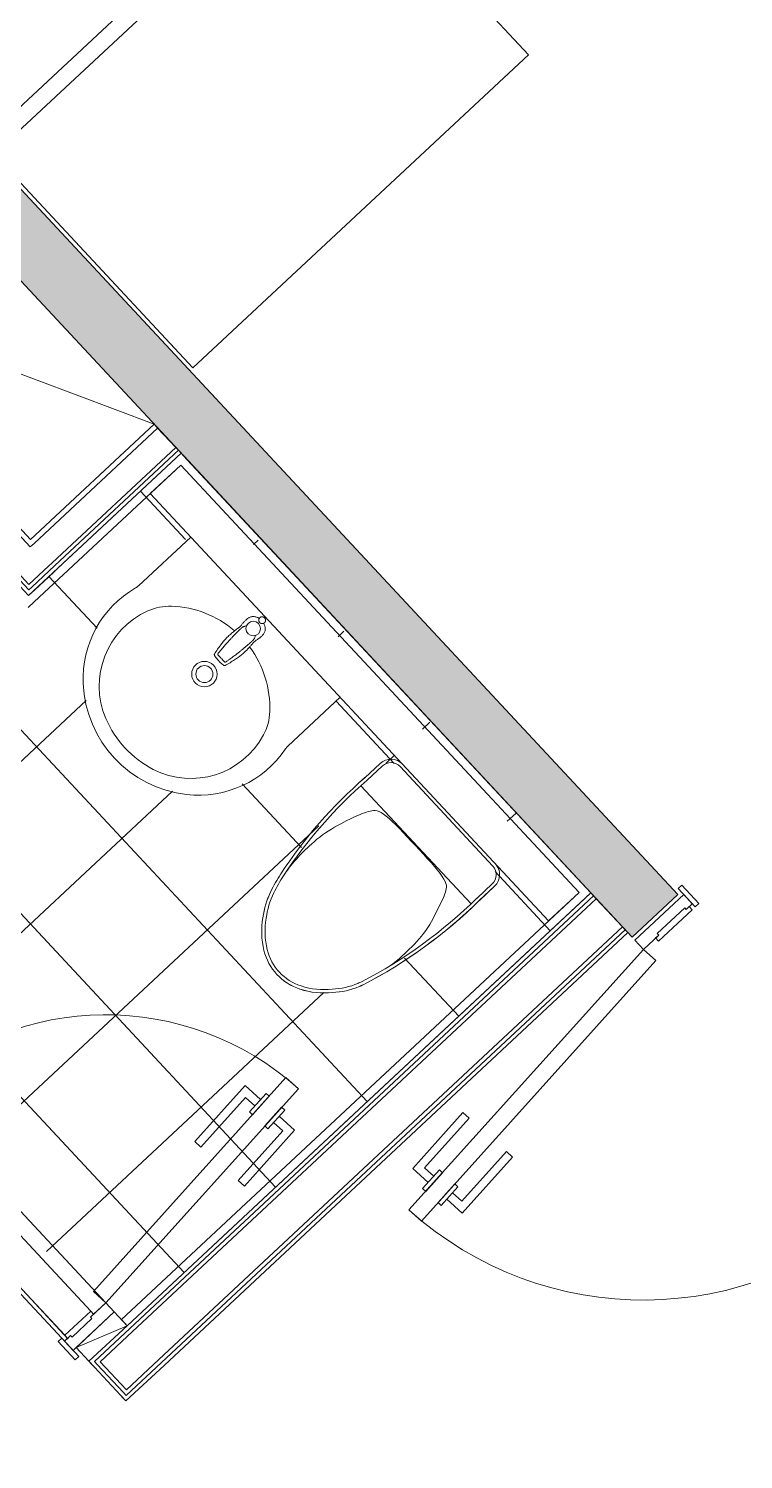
# Model space of a CAD drawing. Header units: millimetres. Extents: x -71377 to 516042, y -145869 to 441446.
# Drawn here: x 183220 to 184934, y 144032 to 147459 of the extents above; entities that cross this region are included whole.
import ezdxf

# ---------------------------------------------------------------- set-up
doc = ezdxf.new("R2010")
doc.units = ezdxf.units.MM
doc.header["$LTSCALE"] = 1000
doc.linetypes.add('_점선_S_', pattern=[1.6, 0.8, -0.8])
for name, color, linetype, lineweight in [('A-door', 4, 'Continuous', 5), ('A-door-hdln', 8, 'Continuous', 5), ('A-ele-8', 8, 'Continuous', 5), ('A-fnsh', 5, 'Continuous', 5), ('A-fnsh-4', 4, 'Continuous', 5), ('A-furn', 6, 'Continuous', 5), ('A-hat', 251, 'Continuous', 5), ('A-insu', 251, 'Continuous', 5), ('A_cwall', 2, 'Continuous', 5), ('A_fnsh', 5, 'Continuous', 5), ('A_fnsh-4', 4, 'Continuous', 5), ('AA_발코니선', 4, '_점선_S_', 5), ('AA_오픈', 8, '_점선_S_', 5), ('AA_위생', 4, 'Continuous', 5), ('패밀리로 가져오기', 8, 'Continuous', 5)]:
    doc.layers.add(name, color=color, linetype=linetype, lineweight=lineweight)

# ---------------------------------------------------------------- blocks, each defined once
blk = doc.blocks.new('세대외여닫이문 - _A_WD_9x23_침실1-2322975-지반층 배치도')
at = {"layer": 'A-door'}
for p, q in [((-470, 72), (-410, 72)), ((-470, 60), (-470, 72)), ((-410, 72), (-410, 60)), ((410, 72), (470, 72)), ((410, 60), (410, 72)), ((470, 72), (470, 60)), ((-410, 60), (-470, 60)), ((-450, 60), (-420, 60)), ((-450, -100), (-450, 60)), ((-425, 40), (-425, -50)), ((-420, 40), (-425, 40)), ((-425, 40), (-420, 40)), ((-425, -50), (-425, 40)), ((-420, 60), (-420, 40)), ((-420, 40), (-420, 50)), ((-420, 50), (-410, 50)), ((-410, 50), (-410, -60)), ((470, 60), (410, 60)), ((410, 50), (420, 50)), ((410, -60), (410, 50)), ((420, 60), (450, 60)), ((420, 40), (420, 60)), ((420, 50), (420, 40)), ((420, 40), (425, 40)), ((425, 40), (420, 40)), ((425, 40), (425, -50)), ((425, -50), (425, 40)), ((450, 60), (450, -100)), ((-425, -50), (-420, -50)), ((-420, -50), (-425, -50)), ((-420, -50), (-420, -100)), ((-420, -60), (-420, -50)), ((-410, -60), (-420, -60)), ((420, -60), (410, -60)), ((420, -50), (420, -60)), ((425, -50), (420, -50)), ((420, -50), (425, -50)), ((420, -100), (420, -50)), ((-420, -100), (-450, -100)), ((380.2, -96.5), (306.9, -933.3)), ((420, -100), (346.8, -936.8)), ((380.2, -96.5), (420, -100)), ((450, -100), (420, -100)), ((306.9, -933.3), (346.8, -936.8))]:
    blk.add_line(p, q, dxfattribs=at)
at = {"layer": 'A-door-hdln'}
for p, q in [((-425, 40), (-420, 40)), ((-420, 40), (-425, 40)), ((-420, 40), (-420, 60)), ((-410, 50), (-420, 50)), ((420, 50), (410, 50)), ((420, 60), (420, 40)), ((420, 40), (420, 50)), ((425, 40), (420, 40)), ((420, 40), (425, 40)), ((-420, -50), (-425, -50)), ((-425, -50), (-420, -50)), ((-420, -100), (-420, -50)), ((-420, -50), (-420, -60)), ((-420, -60), (-410, -60)), ((410, -60), (420, -60)), ((420, -50), (425, -50)), ((420, -60), (420, -50)), ((420, -50), (420, -100)), ((425, -50), (420, -50)), ((254.1, -848.4), (269.8, -669.1)), ((269.8, -669.1), (289.8, -670.8)), ((289.8, -670.8), (275.8, -830.2)), ((409.3, -681.3), (395.4, -840.7)), ((429.2, -683), (409.3, -681.3)), ((413.5, -862.3), (429.2, -683)), ((302.2, -872.7), (307.4, -812.9)), ((307.4, -812.9), (317.4, -813.8)), ((317.4, -813.8), (312.2, -873.5)), ((357.2, -817.3), (352, -877)), ((367.2, -818.1), (357.2, -817.3)), ((362, -877.9), (367.2, -818.1)), ((304, -852.8), (254.1, -848.4)), ((275.8, -830.2), (305.7, -832.8)), ((395.4, -840.7), (365.5, -838.1)), ((312.2, -873.5), (302.2, -872.7)), ((352, -877), (362, -877.9)), ((363.7, -858), (413.5, -862.3))]:
    blk.add_line(p, q, dxfattribs=at)
blk.add_arc((420, -100), 840, 180, 265, dxfattribs=at)
blk = doc.blocks.new('3D_젠다이벽 - 3D_젠다이벽-2177723-지반층 배치도')
at = {"layer": 'AA_위생'}
for p, q in [((0, 0), (0, 100)), ((1400, 100), (0, 100)), ((1400, 100), (1400, 0)), ((1400, 0), (0, 0))]:
    blk.add_line(p, q, dxfattribs=at)
blk = doc.blocks.new('2D_세대_세면기 - 세면기_dwg-V22-지반층 배치도')
at = {"layer": '패밀리로 가져오기'}
for p, q in [((-262.5, 5), (-262.5, 176)), ((262.5, 176), (262.5, 5))]:
    blk.add_line(p, q, dxfattribs=at)
for centre, radius in [((0, 205), 30.5), ((0, 205), 20.5), ((0, 45), 17.5)]:
    blk.add_circle(centre, radius, dxfattribs=at)
for centre, radius, start, end in [((0, 220), 280, 49.5259, 130.4741), ((-16.1, 264.5), 197.7, 109.8483, 198.8473), ((0, 220), 245, 70.1517, 109.8483), ((16.1, 264.5), 197.7, 341.1527, 70.1517), ((-18.5, 241.7), 251.5, 130.4741, 193.0252), ((18.5, 241.7), 251.5, 346.9748, 49.5259), ((-302.5, 176), 40, 360, 13.0252), ((-82, 242), 128, 198.8473, 224.9346), ((82, 242), 128, 315.0654, 341.1527), ((302.5, 176), 40, 166.9748, 180), ((0, 323.8), 243.8, 224.9346, 263.5671), ((0, 323.8), 243.8, 276.421, 315.0654)]:
    blk.add_arc(centre, radius, start, end, dxfattribs=at)
for points, knots in [([(-18.7, 154.7), (-19.8, 150.3), (-22, 141.7), (-24.5, 129.3), (-25.7, 121.3), (-26.2, 117.5)], [0, 0, 0, 0, 13.612163, 26.555656, 37.949368, 37.949368, 37.949368, 37.949368]), ([(-20.2, 64), (-20.2, 64.1), (-20.2, 64.1), (-20.2, 64.3), (-20.2, 64.4), (-20.2, 64.5), (-20.2, 64.7), (-20.2, 64.8), (-20.2, 65), (-20.2, 65.1), (-20.2, 65.3), (-20.2, 65.4), (-20.2, 65.6), (-20.2, 65.8), (-20.2, 66), (-20.2, 66.3), (-20.2, 66.6), (-20.2, 66.9), (-20.2, 67.3), (-20.2, 67.7), (-20.2, 68.1), (-20.2, 68.6), (-20.2, 69.1), (-20.2, 69.7), (-20.2, 70.3), (-20.2, 70.9), (-20.2, 71.6), (-20.2, 72.4), (-20.1, 73.3), (-20.1, 74.2), (-20.1, 75.2), (-20, 76.3), (-20, 77.5), (-19.9, 78.8), (-19.9, 80.2), (-19.8, 81.7), (-19.8, 83.3), (-19.7, 85.1), (-19.6, 87), (-19.5, 89.1), (-19.3, 91.3), (-19.2, 93.8), (-19, 96.4), (-18.8, 99.4), (-18.6, 102.6), (-18.3, 106.1), (-18, 109.9), (-17.6, 114), (-17.2, 118.6), (-16.7, 123.5), (-16.1, 129), (-15.4, 134.9), (-14.6, 141.4), (-14, 145.9), (-13.6, 148.3)], [0, 0, 0, 0, 0.100172, 0.21979, 0.353144, 0.495281, 0.641698, 0.788456, 0.933594, 1.080115, 1.232736, 1.395982, 1.574314, 1.772113, 1.993668, 2.243188, 2.524875, 2.843099, 3.202792, 3.609757, 4.066678, 4.564903, 5.097483, 5.653268, 6.243599, 6.880035, 7.574171, 8.337802, 9.183159, 10.120813, 11.138958, 12.241639, 13.436879, 14.733638, 16.133532, 17.634969, 19.252994, 21.003396, 22.902687, 24.968652, 27.219884, 29.675342, 32.354765, 35.280582, 38.477769, 41.969348, 45.781045, 49.939207, 54.485855, 59.462238, 64.929825, 70.875084, 77.382588, 84.610699, 84.610699, 84.610699, 84.610699]), ([(-18.5, 155.1), (-18.6, 155), (-18.6, 154.9), (-18.6, 154.8), (-18.6, 154.8)], [0, 0, 0, 0, 0.3303863, 0.3359585, 0.3359585, 0.3359585, 0.3359585]), ([(-17.5, 156.1), (-17.5, 156.1), (-17.7, 156.1), (-17.9, 155.9), (-18.2, 155.6), (-18.4, 155.3), (-18.5, 155.2), (-18.5, 155.1)], [0, 0, 0, 0, 0.033542, 0.415675, 0.830466, 1.279474, 1.438003, 1.438003, 1.438003, 1.438003]), ([(-14.4, 157.3), (-14.7, 157.2), (-15.5, 157), (-16.2, 156.7), (-16.6, 156.6)], [0, 0, 0, 0, 1.001812, 2.280947, 2.280947, 2.280947, 2.280947]), ([(-13.9, 157.4), (-13.9, 157.4), (-14, 157.4), (-14.1, 157.3), (-14.2, 157.3)], [0, 0, 0, 0, 0.1275567, 0.2504322, 0.2504322, 0.2504322, 0.2504322]), ([(0, 158.2), (-1.5, 158.2), (-4.6, 158.2), (-9.2, 157.9), (-12.3, 157.6), (-13.8, 157.4)], [0, 0, 0, 0, 4.384323, 9.252851, 13.768766, 13.768766, 13.768766, 13.768766]), ([(-13.6, 148.3), (-13.6, 148.5), (-13.5, 148.8), (-13.3, 149.1), (-13, 149.5), (-12.6, 149.7), (-12.2, 149.8), (-11.9, 149.9), (-11.7, 149.9)], [0, 0, 0, 0, 0.437979, 0.882355, 1.329336, 1.772885, 2.205279, 2.622094, 2.622094, 2.622094, 2.622094]), ([(-11.7, 149.9), (-9.1, 149.8), (-3.9, 149.8), (3.9, 149.8), (9.1, 149.8), (11.7, 149.9)], [0, 0, 0, 0, 7.824843, 15.615431, 23.440299, 23.440299, 23.440299, 23.440299]), ([(14.4, 157.3), (12.6, 157.5), (9.3, 157.9), (4.5, 158.2), (1.4, 158.2), (0, 158.2)], [0, 0, 0, 0, 5.218808, 10.087424, 14.437491, 14.437491, 14.437491, 14.437491]), ([(11.7, 149.9), (11.8, 149.9), (12.1, 149.8), (12.5, 149.7), (12.9, 149.5), (13.2, 149.1), (13.5, 148.8), (13.5, 148.5), (13.6, 148.3)], [0, 0, 0, 0, 0.416818, 0.849211, 1.29276, 1.73974, 2.184116, 2.622094, 2.622094, 2.622094, 2.622094]), ([(13.6, 148.3), (13.9, 145.9), (14.5, 141.4), (15.4, 134.9), (16.1, 129), (16.7, 123.6), (17.2, 118.6), (17.6, 114.1), (17.9, 110), (18.3, 106.2), (18.5, 102.7), (18.8, 99.5), (19, 96.6), (19.1, 93.9), (19.3, 91.5), (19.4, 89.2), (19.5, 87.1), (19.6, 85.2), (19.7, 83.5), (19.8, 81.8), (19.8, 80.3), (19.9, 78.9), (19.9, 77.6), (20, 76.4), (20, 75.3), (20.1, 74.3), (20.1, 73.4), (20.1, 72.5), (20.1, 71.7), (20.1, 71), (20.1, 70.4), (20.2, 69.8), (20.2, 69.2), (20.2, 68.7), (20.2, 68.2), (20.2, 67.7), (20.2, 67.3), (20.2, 66.9), (20.2, 66.6), (20.2, 66.3), (20.2, 66.1), (20.2, 65.8), (20.2, 65.6), (20.2, 65.4), (20.2, 65.3), (20.2, 65.1), (20.1, 65), (20.1, 64.8), (20.1, 64.7), (20.1, 64.5), (20.1, 64.4), (20.1, 64.3), (20.1, 64.1), (20.1, 64.1), (20.1, 64)], [0, 0, 0, 0, 7.250595, 13.753717, 19.677719, 25.117102, 30.065596, 34.587314, 38.725031, 42.520924, 46.000652, 49.189651, 52.110208, 54.786754, 57.241383, 59.493492, 61.561655, 63.464081, 65.218255, 66.840397, 68.345979, 69.749941, 71.052454, 72.253076, 73.361506, 74.385313, 75.330458, 76.184246, 76.95578, 77.657174, 78.300106, 78.896028, 79.456326, 79.992658, 80.49633, 80.958605, 81.371496, 81.73672, 82.060089, 82.346602, 82.600633, 82.826357, 83.027946, 83.209645, 83.375794, 83.530815, 83.679195, 83.825624, 83.972996, 84.119394, 84.260992, 84.393413, 84.511834, 84.610702, 84.610702, 84.610702, 84.610702]), ([(16.5, 156.6), (16.1, 156.7), (15.4, 157), (14.7, 157.2), (14.4, 157.3)], [0, 0, 0, 0, 1.281017, 2.260347, 2.260347, 2.260347, 2.260347]), ([(18.5, 155.1), (18.4, 155.2), (18.4, 155.4), (18.1, 155.6), (17.8, 155.9), (17.6, 156.1), (17.5, 156.1), (17.5, 156.1)], [0, 0, 0, 0, 0.160784, 0.61566, 1.034618, 1.417887, 1.425985, 1.425985, 1.425985, 1.425985]), ([(18.6, 154.8), (18.6, 154.8), (18.6, 154.9), (18.5, 155), (18.5, 155.1)], [0, 0, 0, 0, 0.0132454, 0.3484528, 0.3484528, 0.3484528, 0.3484528]), ([(26.2, 117.5), (25.6, 121.3), (24.4, 129.3), (21.9, 141.7), (19.7, 150.3), (18.6, 154.7)], [0, 0, 0, 0, 11.393709, 24.337199, 37.949355, 37.949355, 37.949355, 37.949355]), ([(-26.2, 117.5), (-26.5, 115.8), (-26.9, 112.4), (-27.2, 107.2), (-27.4, 101.8), (-27.3, 98.2), (-27.3, 96.4)], [0, 0, 0, 0, 5.035534, 10.313591, 15.719248, 21.190255, 21.190255, 21.190255, 21.190255]), ([(27.2, 96.4), (27.2, 98.2), (27.3, 101.8), (27.2, 107.2), (26.8, 112.4), (26.4, 115.8), (26.2, 117.5)], [0, 0, 0, 0, 5.470845, 10.876374, 16.154258, 21.189535, 21.189535, 21.189535, 21.189535]), ([(-27.3, 96.2), (-27.1, 92.4), (-26.8, 84.4), (-25.8, 73.9), (-24.9, 67.2), (-24.6, 64.7)], [0, 0, 0, 0, 11.293565, 24.053924, 31.662083, 31.662083, 31.662083, 31.662083]), ([(27.2, 95.8), (27.2, 95.3), (27.1, 94.3), (27.1, 92.4), (27, 90.2), (26.8, 87.8), (26.7, 85.2), (26.4, 82.3), (26.2, 79.2), (25.9, 76), (25.5, 72.7), (25.2, 69.4), (24.8, 66.7), (24.6, 65.2), (24.6, 64.6)], [0, 0, 0, 0, 1.251373, 3.263508, 5.454636, 7.854512, 10.489198, 13.365178, 16.480935, 19.785255, 23.159073, 26.483402, 29.641953, 31.235501, 31.235501, 31.235501, 31.235501]), ([(-24.6, 64.7), (-24.6, 64.4), (-25.1, 61.7), (-25.9, 56.6), (-26.9, 49.5), (-27, 44.7), (-27.1, 42.3)], [6.235517, 6.235517, 6.235517, 6.235517, 7.202229, 14.404582, 21.60639, 28.807907, 28.807907, 28.807907, 28.807907]), ([(-27.1, 42.3), (-27.1, 41.1), (-27, 38.8), (-26.5, 35.3), (-25.4, 31.9), (-23.9, 28.8), (-21.8, 25.9), (-19.2, 23.5), (-16.4, 21.5), (-13.3, 19.8), (-10.4, 18.7), (-8.7, 18.1), (-8, 18)], [0, 0, 0, 0, 3.507828, 7.013143, 10.516574, 14.021003, 17.524189, 21.027644, 24.5343, 28.041599, 31.550828, 33.649506, 33.649506, 33.649506, 33.649506]), ([(-15.8, 52.6), (-16.1, 53), (-16.8, 54.1), (-17.9, 55.9), (-18.9, 58.1), (-19.6, 60.3), (-20, 62.3), (-20.1, 63.5), (-20.2, 64)], [48.97219, 48.97219, 48.97219, 48.97219, 50.490944, 52.920005, 55.339236, 57.698505, 59.797196, 61.393068, 61.393068, 61.393068, 61.393068]), ([(7.9, 18), (10, 18.5), (13.1, 19.7), (17, 21.9), (19.8, 24), (22.2, 26.5), (24.2, 29.4), (25.7, 32.6), (26.6, 36), (27, 39.5), (27.1, 42.1), (27.1, 43.4), (27.1, 43.6)], [49.715016, 49.715016, 49.715016, 49.715016, 56.085098, 59.594761, 63.100971, 66.603866, 70.107073, 73.610706, 77.12048, 80.626855, 84.134048, 84.665453, 84.665453, 84.665453, 84.665453]), ([(20.1, 64), (20, 63.5), (19.9, 62.3), (19.5, 60.3), (18.8, 58.1), (17.9, 55.9), (16.8, 54.1), (16, 53), (15.7, 52.6)], [0, 0, 0, 0, 1.613908, 3.715992, 6.071265, 8.483996, 10.906775, 12.370157, 12.370157, 12.370157, 12.370157]), ([(27.1, 43.6), (27, 45.7), (26.7, 50.2), (25.8, 57), (25, 61.9), (24.6, 64.4), (24.6, 64.6)], [0, 0, 0, 0, 6.475776, 13.483122, 20.490681, 21.236248, 21.236248, 21.236248, 21.236248]), ([(-3.6, 23.1), (-3.9, 23), (-4.4, 22.7), (-5.2, 22.1), (-6.1, 21.3), (-6.8, 20.5), (-7.4, 19.5), (-7.8, 18.5), (-8.1, 17.4), (-8.3, 16.3), (-8.3, 15.2), (-8.1, 14.1), (-7.8, 13), (-7.4, 12), (-6.8, 11.1), (-6.1, 10.2), (-5.2, 9.5), (-4.3, 8.8), (-3.3, 8.3), (-2.3, 7.9), (-1.2, 7.7), (-0.4, 7.7), (0, 7.7)], [0, 0, 0, 0, 0.779641, 1.899981, 3.018043, 4.133781, 5.247319, 6.358945, 7.469092, 8.578305, 9.687198, 10.796411, 11.906559, 13.018185, 14.131722, 15.24746, 16.365523, 17.485863, 18.608264, 19.732358, 20.857655, 21.983576, 21.983576, 21.983576, 21.983576]), ([(0, 23.9), (-0.4, 23.9), (-1.2, 23.9), (-2.3, 23.6), (-3.1, 23.3), (-3.5, 23.1), (-3.6, 23.1)], [0, 0, 0, 0, 1.125921, 2.251218, 3.375312, 3.718618, 3.718618, 3.718618, 3.718618]), ([(0, 23.9), (0.2, 23.9), (0.7, 23.9), (1.4, 23.8), (2.1, 23.7), (2.8, 23.4), (3.3, 23.2), (3.6, 23.1)], [0, 0, 0, 0, 0.679857, 1.375008, 2.100365, 2.878402, 3.722391, 3.722391, 3.722391, 3.722391]), ([(3.6, 23.1), (3.8, 23), (4.4, 22.7), (5.2, 22.1), (6, 21.3), (6.7, 20.5), (7.3, 19.5), (7.8, 18.5), (8.1, 17.4), (8.2, 16.3), (8.2, 15.2), (8.1, 14.1), (7.8, 13), (7.3, 12), (6.7, 11.1), (6, 10.2), (5.2, 9.5), (4.3, 8.8), (3.3, 8.3), (2.2, 7.9), (1.1, 7.7), (0.4, 7.7), (0, 7.7)], [0, 0, 0, 0, 0.779641, 1.899981, 3.018043, 4.133781, 5.247319, 6.358945, 7.469092, 8.578305, 9.687198, 10.796411, 11.906559, 13.018185, 14.131722, 15.24746, 16.365523, 17.485863, 18.608264, 19.732358, 20.857655, 21.983576, 21.983576, 21.983576, 21.983576])]:
    blk.add_open_spline(points, degree=3, knots=knots, dxfattribs=at)
for points in [[(-18.6, 154.8), (-18.6, 154.8), (-18.7, 154.7), (-18.7, 154.7)], [(-17, 156.4), (-17.2, 156.3), (-17.4, 156.2), (-17.5, 156.1)], [(-16.6, 156.6), (-16.7, 156.5), (-16.8, 156.4), (-17, 156.4)], [(-14.3, 157.3), (-14.3, 157.3), (-14.3, 157.3), (-14.4, 157.3)], [(-14.2, 157.3), (-14.2, 157.3), (-14.2, 157.3), (-14.3, 157.3)], [(-13.8, 157.4), (-13.8, 157.4), (-13.9, 157.4), (-13.9, 157.4)], [(16.9, 156.4), (16.8, 156.5), (16.6, 156.5), (16.5, 156.6)], [(17.3, 156.2), (17.2, 156.3), (17, 156.3), (16.9, 156.4)], [(17.5, 156.1), (17.4, 156.2), (17.4, 156.2), (17.3, 156.2)], [(18.6, 154.7), (18.6, 154.7), (18.6, 154.8), (18.6, 154.8)], [(-27.3, 96.4), (-27.3, 96.3), (-27.3, 96.3), (-27.3, 96.2)], [(27.2, 96.4), (27.2, 96.3), (27.2, 96.3), (27.2, 96.2)], [(27.2, 96.2), (27.2, 96.3), (27.2, 96.3), (27.2, 96.4)], [(27.2, 96.2), (27.2, 96.3), (27.2, 96.3), (27.2, 96.4)], [(27.2, 96.2), (27.2, 96.1), (27.2, 95.9), (27.2, 95.8)]]:
    blk.add_open_spline(points, degree=3, dxfattribs=at)
blk = doc.blocks.new('2D_세대_세면기 - 2D_세대_세면기-V31-지반층 배치도')
at = {"layer": 'AA_위생'}
for p, q in [((-262.5, 176), (-262.5, 5)), ((262.5, 5), (262.5, 176))]:
    blk.add_line(p, q, dxfattribs=at)
for centre, radius, start, end in [((0, 220), 280, 49.5259, 130.4741), ((-18.5, 241.7), 251.5, 130.4741, 193.0252), ((18.5, 241.7), 251.5, 346.9748, 49.5259), ((-302.5, 176), 40, 0, 13.0252), ((302.5, 176), 40, 166.9748, 180)]:
    blk.add_arc(centre, radius, start, end, dxfattribs=at)
blk.add_blockref('2D_세대_세면기 - 세면기_dwg-V22-지반층 배치도', (0, 0))
blk = doc.blocks.new('3D_주방_아일랜드식탁 - _A_주방_아일랜드_11X7-1959760-지반층 배치도')
at = {"layer": 'A-furn'}
for p, q in [((-348.8, 163.4), (751.2, 163.4)), ((-348.8, -536.6), (-348.8, 163.4)), ((751.2, 163.4), (751.2, -536.6)), ((751.2, -536.6), (-348.8, -536.6))]:
    blk.add_line(p, q, dxfattribs=at)
blk = doc.blocks.new('세대외여닫이문 - _A_ABS_7_5X21_욕실2-2322978-지반층 배치도')
at = {"layer": 'A-door'}
for p, q in [((-395, 74.5), (-335, 74.5)), ((-395, 62.5), (-395, 74.5)), ((-335, 74.5), (-335, 62.5)), ((335, 74.5), (395, 74.5)), ((335, 62.5), (335, 74.5)), ((395, 74.5), (395, 62.5)), ((-335, 62.5), (-395, 62.5)), ((-375, 62.5), (-345, 62.5)), ((-375, -72.5), (-375, 62.5)), ((-350, 42.5), (-350, -22.5)), ((-345, 42.5), (-350, 42.5)), ((-350, 42.5), (-345, 42.5)), ((-350, -22.5), (-350, 42.5)), ((-345, 62.5), (-345, 42.5)), ((-345, 42.5), (-345, 52.5)), ((-345, 52.5), (-335, 52.5)), ((-335, 52.5), (-335, -32.5)), ((395, 62.5), (335, 62.5)), ((335, 52.5), (345, 52.5)), ((335, -32.5), (335, 52.5)), ((345, 62.5), (375, 62.5)), ((345, 42.5), (345, 62.5)), ((345, 52.5), (345, 42.5)), ((345, 42.5), (350, 42.5)), ((350, 42.5), (345, 42.5)), ((350, 42.5), (350, -22.5)), ((350, -22.5), (350, 42.5)), ((375, 62.5), (375, -72.5)), ((375, 52.5), (420, 52.5)), ((375, -72.5), (375, 52.5)), ((-350, -22.5), (-345, -22.5)), ((-345, -22.5), (-350, -22.5)), ((-345, -22.5), (-345, -72.5)), ((-345, -32.5), (-345, -22.5)), ((-335, -32.5), (-345, -32.5)), ((345, -32.5), (335, -32.5)), ((345, -22.5), (345, -32.5)), ((350, -22.5), (345, -22.5)), ((345, -22.5), (350, -22.5)), ((345, -72.5), (345, -22.5)), ((-345, -72.5), (-375, -72.5)), ((305.2, -69), (245, -756.4)), ((345, -72.5), (284.9, -759.9)), ((305.2, -69), (345, -72.5)), ((375, -72.5), (345, -72.5)), ((420, -72.5), (375, -72.5)), ((245, -756.4), (284.9, -759.9))]:
    blk.add_line(p, q, dxfattribs=at)
at = {"layer": 'A-door-hdln'}
for p, q in [((-350, 42.5), (-345, 42.5)), ((-345, 42.5), (-350, 42.5)), ((-345, 42.5), (-345, 62.5)), ((-335, 52.5), (-345, 52.5)), ((-335, 62.5), (335, 62.5)), ((-335, 52.5), (335, 52.5)), ((345, 52.5), (335, 52.5)), ((345, 62.5), (345, 42.5)), ((345, 42.5), (345, 52.5)), ((350, 42.5), (345, 42.5)), ((345, 42.5), (350, 42.5)), ((420, -72.5), (375, 52.5)), ((-345, -22.5), (-350, -22.5)), ((-350, -22.5), (-345, -22.5)), ((-345, -32.5), (-345, -22.5)), ((-345, -22.5), (-345, -32.5)), ((-345, -72.5), (-345, -32.5)), ((-345, -32.5), (-335, -32.5)), ((-335, -32.5), (335, -32.5)), ((335, -32.5), (345, -32.5)), ((345, -22.5), (350, -22.5)), ((345, -32.5), (345, -22.5)), ((345, -22.5), (345, -32.5)), ((350, -22.5), (345, -22.5)), ((345, -32.5), (345, -72.5)), ((-345, -72.5), (345, -72.5)), ((192.2, -671.5), (207.9, -492.1)), ((207.9, -492.1), (227.8, -493.9)), ((227.8, -493.9), (213.9, -653.3)), ((347.4, -504.3), (333.4, -663.7)), ((367.3, -506.1), (347.4, -504.3)), ((351.6, -685.4), (367.3, -506.1)), ((240.3, -695.7), (245.5, -636)), ((245.5, -636), (255.5, -636.8)), ((255.5, -636.8), (250.2, -696.6)), ((295.3, -640.3), (290.1, -700.1)), ((305.3, -641.2), (295.3, -640.3)), ((300.1, -701), (305.3, -641.2)), ((242, -675.8), (192.2, -671.5)), ((213.9, -653.3), (243.8, -655.9)), ((301.8, -681.1), (351.6, -685.4)), ((333.4, -663.7), (303.5, -661.1)), ((250.2, -696.6), (240.3, -695.7)), ((290.1, -700.1), (300.1, -701))]:
    blk.add_line(p, q, dxfattribs=at)
blk.add_arc((345, -72.5), 690, 180, 265, dxfattribs=at)
blk = doc.blocks.new('2D_세대_양변기 - 양변기_dwg-1839392-지반층 배치도')
at = {"layer": '패밀리로 가져오기'}
for p, q in [((158.9, 429.2), (158.7, 429.8)), ((169.3, 351.9), (169.2, 352.5)), ((193.5, 108.2), (-193.5, 108.2)), ((-201.1, 88), (-201.1, 38)), ((-193.1, 88), (-193.1, 38)), ((193.2, 38.2), (193.2, 88.2)), ((201.1, 88), (201.1, 38)), ((-163.1, 8), (163.2, 8))]:
    blk.add_line(p, q, dxfattribs=at)
at = {"layer": '패밀리로 가져오기', "flags": 128}
blk.add_lwpolyline([(171.8, 290.5), (171.9, 281), (171.6, 272.7), (171, 264.4), (170, 256.1), (168.9, 247.8), (167.4, 239.4), (165.8, 230.9), (163.9, 222.4), (161.9, 214), (159.7, 205.7), (137.7, 146.3), (135.3, 141.7), (133, 137.4), (130.8, 133.5), (128.6, 129.9), (126.3, 126.6), (123.7, 123.7), (120.5, 121), (116.6, 118.7), (111.7, 116.6), (105.7, 114.9), (98.3, 113.5), (89.5, 112.4), (79.2, 111.6), (67.8, 111), (55.4, 110.5), (42.2, 110.3), (28.5, 110.2), (14.3, 110.1), (0, 110.1), (-14.3, 110.1), (-28.5, 110.1), (-42.3, 110.2), (-55.5, 110.5), (-68, 110.9), (-79.6, 111.5), (-90, 112.3), (-99.2, 113.4), (-106.9, 114.8), (-113.3, 116.5), (-118.6, 118.5), (-122.9, 120.9), (-126.5, 123.5), (-129.4, 126.5), (-131.9, 129.8), (-134.2, 133.4), (-136.3, 137.3), (-138.4, 141.5), (-140.5, 146.1), (-142.5, 151.1), (-144.6, 156.4), (-146.6, 162.2), (-148.7, 168.4), (-150.9, 175), (-153.1, 182.1), (-155.4, 189.6), (-157.6, 197.4), (-159.8, 205.5), (-162, 213.8), (-164, 222.2), (-165.9, 230.7), (-167.6, 239.2), (-169, 247.6), (-170.2, 255.9), (-171.1, 264.2), (-171.8, 272.5), (-172.1, 280.8), (-172.1, 290.3)], dxfattribs=at)
at = {"layer": '패밀리로 가져오기'}
for centre, radius, start, end in [((-0.2, 433.2), 130.4, 60.9483, 119.1199), ((-0.2, 433.2), 122.4, 60.9483, 119.1199), ((27.4, 383.6), 187.1, 119.1199, 143.3616), ((27.4, 383.6), 179.1, 119.1199, 143.3616), ((-27.7, 383.6), 179.1, 36.7066, 60.9483), ((-27.7, 383.6), 187.1, 36.7066, 60.9483), ((15.1, 377.3), 181.4, 139.2484, 160.2857), ((15.1, 377.3), 173.4, 139.2484, 160.2857), ((-15.4, 377.3), 173.4, 19.7825, 40.8197), ((-15.4, 377.3), 181.4, 19.7825, 40.8197), ((184.9, 306.3), 365.4, 158.7424, 166.3075), ((184.9, 306.3), 357.4, 158.7424, 166.3075), ((-185.2, 306.1), 357.4, 19.7833, 21.3258), ((-969.5, 116.1), 1163, 358.6284, 15.5103), ((-185.2, 306.1), 365.4, 19.7833, 21.3258), ((-969.5, 116.1), 1171, 358.6284, 15.5103), ((912.3, 128.5), 1114.2, 166.2791, 182.1005), ((912.3, 128.5), 1106.2, 166.2791, 182.1005), ((184.9, 306.3), 357.4, 166.3075, 182.5597), ((-185.2, 306.1), 357.4, 357.5085, 7.3576), ((-163.1, 38), 38, 180.0341, 269.9697), ((-163.1, 38), 30, 180.0341, 270.0341), ((163.1, 38), 38, 270.0303, 359.9659), ((163.2, 38.2), 30, 270.0341, 0.0341)]:
    blk.add_arc(centre, radius, start, end, dxfattribs=at)
blk = doc.blocks.new('2D_세대_양변기 - 2D_세대_양변기-1833091-지반층 배치도')
at = {"layer": 'AA_위생'}
for p, q in [((-201.1, 87.8), (-201.1, 38)), ((201.1, 38), (201.1, 87.1))]:
    blk.add_line(p, q, dxfattribs=at)
for centre, radius, start, end in [((-0.2, 433.2), 130.4, 60.9483, 119.1199), ((-0.2, 433.2), 130.4, 60.9483, 90.0341), ((27.4, 383.6), 187.1, 119.1199, 143.2737), ((-27.7, 383.6), 187.1, 36.7945, 60.9483), ((15.1, 377.3), 181.4, 139.3392, 160.2451), ((-15.4, 377.3), 181.4, 19.823, 40.729), ((184.9, 306.3), 365.4, 158.7675, 166.3072), ((-185.2, 306.1), 365.4, 19.7363, 21.3007), ((-969.5, 116.1), 1171, 358.5851, 15.5248), ((912.3, 128.5), 1114.2, 166.2792, 182.093), ((-163.1, 38), 38, 180.0341, 269.9697), ((-163.1, 38), 38, 180.0341, 269.9697), ((163.1, 38), 38, 270.0303, 359.9659), ((163.1, 38), 38, 270.0303, 359.9659)]:
    blk.add_arc(centre, radius, start, end, dxfattribs=at)
blk.add_blockref('2D_세대_양변기 - 양변기_dwg-1839392-지반층 배치도', (0, 0))
blk = doc.blocks.new('대장2_59A_1층_rvt-2-지반층 배치도')
at = {"layer": 'A-hat'}
h = blk.add_hatch(dxfattribs=at)
h.set_pattern_fill('FP_78', color=256, style=0, pattern_type=2)
h.set_pattern_definition([(313, (-79750.7, -121654.1), (219.406, 204.6), []), (223, (-79750.7, -121654.1), (204.6, -219.406), [])])
h.paths.add_polyline_path([(-79498.8, -122950.6), (-78387.2, -121914), (-79375.7, -120866.9), (-79749.7, -121215.3), (-79735.9, -121230.1), (-80054.6, -121518.8), (-80075.9, -121506.1), (-80465.4, -121870), (-80445.3, -121891.6), (-80467.2, -121912.1), (-80487.7, -121890.1), (-80502.3, -121903.8), (-80047.8, -122375.5), (-80035.1, -122375.5), (-80020.5, -122391.1), (-80036.5, -122403.3), (-79563.2, -122910.9), (-79550, -122895.8), (-79501.6, -122947.7)])
h.paths.add_polyline_path([(-79045.9, -122152.7), (-79100.6, -122134.3), (-79154.2, -122089.1), (-79170.8, -122051.8), (-79173.2, -121973.6), (-79154.2, -121910.5), (-79113.2, -121844.8), (-79002.9, -121708.6), (-78892.2, -121604), (-78840.2, -121604), (-78988.1, -121445.5), (-79198.1, -121644), (-79300.2, -121678.3), (-79346.2, -121678.4), (-79408.3, -121666.9), (-79462.9, -121643.4), (-79547.7, -121569), (-79596, -121468.3), (-79600.5, -121357.8), (-79574.9, -121286.4), (-79547.4, -121244), (-79485.2, -121188.4), (-79412.3, -121123.1), (-79349.3, -121058.1), (-79436, -120950.5), (-79369.2, -120890.2), (-78423.9, -121920.9), (-78494.9, -121974.4), (-78616, -121844.5), (-78617.8, -121898.2), (-78756.2, -122020), (-78933.1, -122134.3), (-78973.7, -122148.3), (-79006.5, -122152.6)])
at = {"layer": 'A-ele-8'}
blk.add_line((-79550, -122895.8), (-80020.5, -122391.1), dxfattribs=at)
at = {"layer": 'A-fnsh'}
for p, q in [((-79734.9, -121201.8), (-79721, -121188.9)), ((-80113.7, -122474.5), (-79639.7, -122982.8)), ((-79590.2, -123035.9), (-79577.3, -123049.8)), ((-79514.5, -123117), (-79501.6, -123130.9))]:
    blk.add_line(p, q, dxfattribs=at)
at = {"layer": 'A-fnsh-4'}
for p, q in [((-79734.4, -121188.4), (-80341.8, -120537.1)), ((-79671.9, -121130.1), (-79375.7, -120853.9)), ((-79727.5, -121181.9), (-79671.9, -121130.1)), ((-79734.4, -121188.4), (-79727.5, -121181.9)), ((-79492.3, -122957.6), (-78380.7, -121920.9)), ((-79416.6, -123038.7), (-78305, -122002.1)), ((-79576.8, -123036.3), (-79492.3, -122957.6)), ((-79570.3, -123043.3), (-79576.8, -123036.3)), ((-79507.6, -123110.6), (-79570.3, -123043.3)), ((-79501.1, -123117.5), (-79416.6, -123038.7)), ((-79501.1, -123117.5), (-79507.6, -123110.6))]:
    blk.add_line(p, q, dxfattribs=at)
at = {"layer": 'A-insu'}
for p, q in [((-79425.5, -120800.5), (-79382.2, -120846.9)), ((-78374.2, -121927.9), (-78311.5, -121995.2))]:
    blk.add_line(p, q, dxfattribs=at)
at = {"layer": 'A_fnsh'}
for p, q in [((-79734.9, -121201.8), (-79369.2, -120860.8)), ((-79369.2, -120860.8), (-79355.6, -120875.5)), ((-79370.2, -120889.1), (-79721.3, -121216.5)), ((-78415.4, -121913), (-79370.2, -120889.1)), ((-79355.6, -120875.5), (-78387.2, -121914)), ((-79721.3, -121216.5), (-79735.9, -121230.1)), ((-79512.5, -122936), (-78415.4, -121913)), ((-78401.8, -121927.6), (-79498.8, -122950.6)), ((-78387.2, -121914), (-78401.8, -121927.6)), ((-79498.8, -122950.6), (-79512.5, -122936))]:
    blk.add_line(p, q, dxfattribs=at)
at = {"layer": 'A_fnsh-4'}
for p, q in [((-79730.8, -121085.2), (-80288.4, -120487.3)), ((-80279.2, -120478.8), (-79730.2, -121067.6)), ((-79734.9, -121201.8), (-80348.7, -120543.6)), ((-79734, -121175), (-80334.8, -120530.6)), ((-79730.2, -121067.6), (-79434, -120791.3)), ((-79721.7, -121076.7), (-79425.5, -120800.5)), ((-79434, -120791.3), (-79425.5, -120800.5)), ((-79678.4, -121123.1), (-79382.2, -120846.9)), ((-79369.2, -120860.8), (-79665.4, -121137)), ((-79382.2, -120846.9), (-79375.7, -120853.9)), ((-79375.7, -120853.9), (-79369.2, -120860.8)), ((-79730.8, -121085.2), (-79721.7, -121076.7)), ((-79734, -121175), (-79687.5, -121131.7)), ((-79674.6, -121145.6), (-79721, -121188.9)), ((-79687.5, -121131.7), (-79678.4, -121123.1)), ((-79665.4, -121137), (-79674.6, -121145.6)), ((-79728, -121195.3), (-79734.9, -121201.8)), ((-79721, -121188.9), (-79728, -121195.3)), ((-79498.8, -122950.6), (-78387.2, -121914)), ((-79485.9, -122964.5), (-78374.2, -121927.9)), ((-78387.2, -121914), (-78380.7, -121920.9)), ((-78380.7, -121920.9), (-78374.2, -121927.9)), ((-79423.1, -123031.8), (-78311.5, -121995.2)), ((-78311.5, -121995.2), (-78305, -122002.1)), ((-78305, -122002.1), (-78298.5, -122009.1)), ((-78298.5, -122009.1), (-79410.2, -123045.7)), ((-79590.2, -123035.9), (-79498.8, -122950.6)), ((-79563.4, -123036.8), (-79485.9, -122964.5)), ((-79500.6, -123104.1), (-79423.1, -123031.8)), ((-79583.8, -123042.8), (-79590.2, -123035.9)), ((-79577.3, -123049.8), (-79583.8, -123042.8)), ((-79514.5, -123117), (-79577.3, -123049.8)), ((-79500.6, -123104.1), (-79563.4, -123036.8)), ((-79410.2, -123045.7), (-79501.6, -123130.9)), ((-79508.1, -123124), (-79514.5, -123117)), ((-79501.6, -123130.9), (-79508.1, -123124))]:
    blk.add_line(p, q, dxfattribs=at)
at = {"layer": 'AA_발코니선'}
blk.add_line((-79852.8, -120122.2), (-78025.6, -118418.3), dxfattribs=at)
at = {"layer": 'AA_오픈'}
for p, q in [((-79989.9, -120195.3), (-79730.2, -121067.6)), ((-79434, -120791.3), (-80286, -120471.5))]:
    blk.add_line(p, q, dxfattribs=at)
at = {"layer": 'A-door-hdln', "extrusion": (0, 0, -1), "zscale": -1}
for name, p, rotation in [('세대외여닫이문 - _A_ABS_7_5X21_욕실2-2322978-지반층 배치도', (79838.3, -122692.9), 226.9999987515239), ('세대외여닫이문 - _A_WD_9x23_침실1-2322975-지반층 배치도', (77901.4, -122288.2), 46.99999875152381)]:
    blk.add_blockref(name, p, dxfattribs=dict(at, rotation=rotation))
at = {"layer": 'A-furn', "extrusion": (0, 0, -1), "zscale": -1, "rotation": 316.9999987515235}
blk.add_blockref('3D_주방_아일랜드식탁 - _A_주방_아일랜드_11X7-1959760-지반층 배치도', (79157.5, -119751.9), dxfattribs=at)
at = {"layer": 'AA_위생', "extrusion": (0, 0, -1), "zscale": -1, "rotation": 226.9999987515237}
for name, p in [('3D_젠다이벽 - 3D_젠다이벽-2177723-지반층 배치도', (79370.2, -120889.1)), ('2D_세대_세면기 - 2D_세대_세면기-V31-지반층 배치도', (79163.5, -121250.1)), ('2D_세대_양변기 - 2D_세대_양변기-1833091-지반층 배치도', (78727.2, -121725.2))]:
    blk.add_blockref(name, p, dxfattribs=at)

msp = doc.modelspace()

# ---------------------------------------------------------------- hatches: boundary and pattern name
at = {"layer": 'A-hat'}
msp.add_hatch(color=256, dxfattribs=at).paths.add_polyline_path([(184667.2, 145283.1), (184776.9, 145385.4), (183010.5, 147279.6), (182900.9, 147177.2), (184211.8, 145771.5)])

# ---------------------------------------------------------------- linework, layer by layer
at = {"layer": 'A_cwall'}
for p, q in [((184776.9, 145385.4), (183051.4, 147235.7)), ((182900.8, 147177.3), (184667.2, 145283.1)), ((184667.2, 145283.1), (184776.9, 145385.4))]:
    msp.add_line(p, q, dxfattribs=at)

# ---------------------------------------------------------------- block references
msp.add_blockref('대장2_59A_1층_rvt-2-지반층 배치도', (262955.4, 267303.1))

doc.saveas('drawing.dxf')
